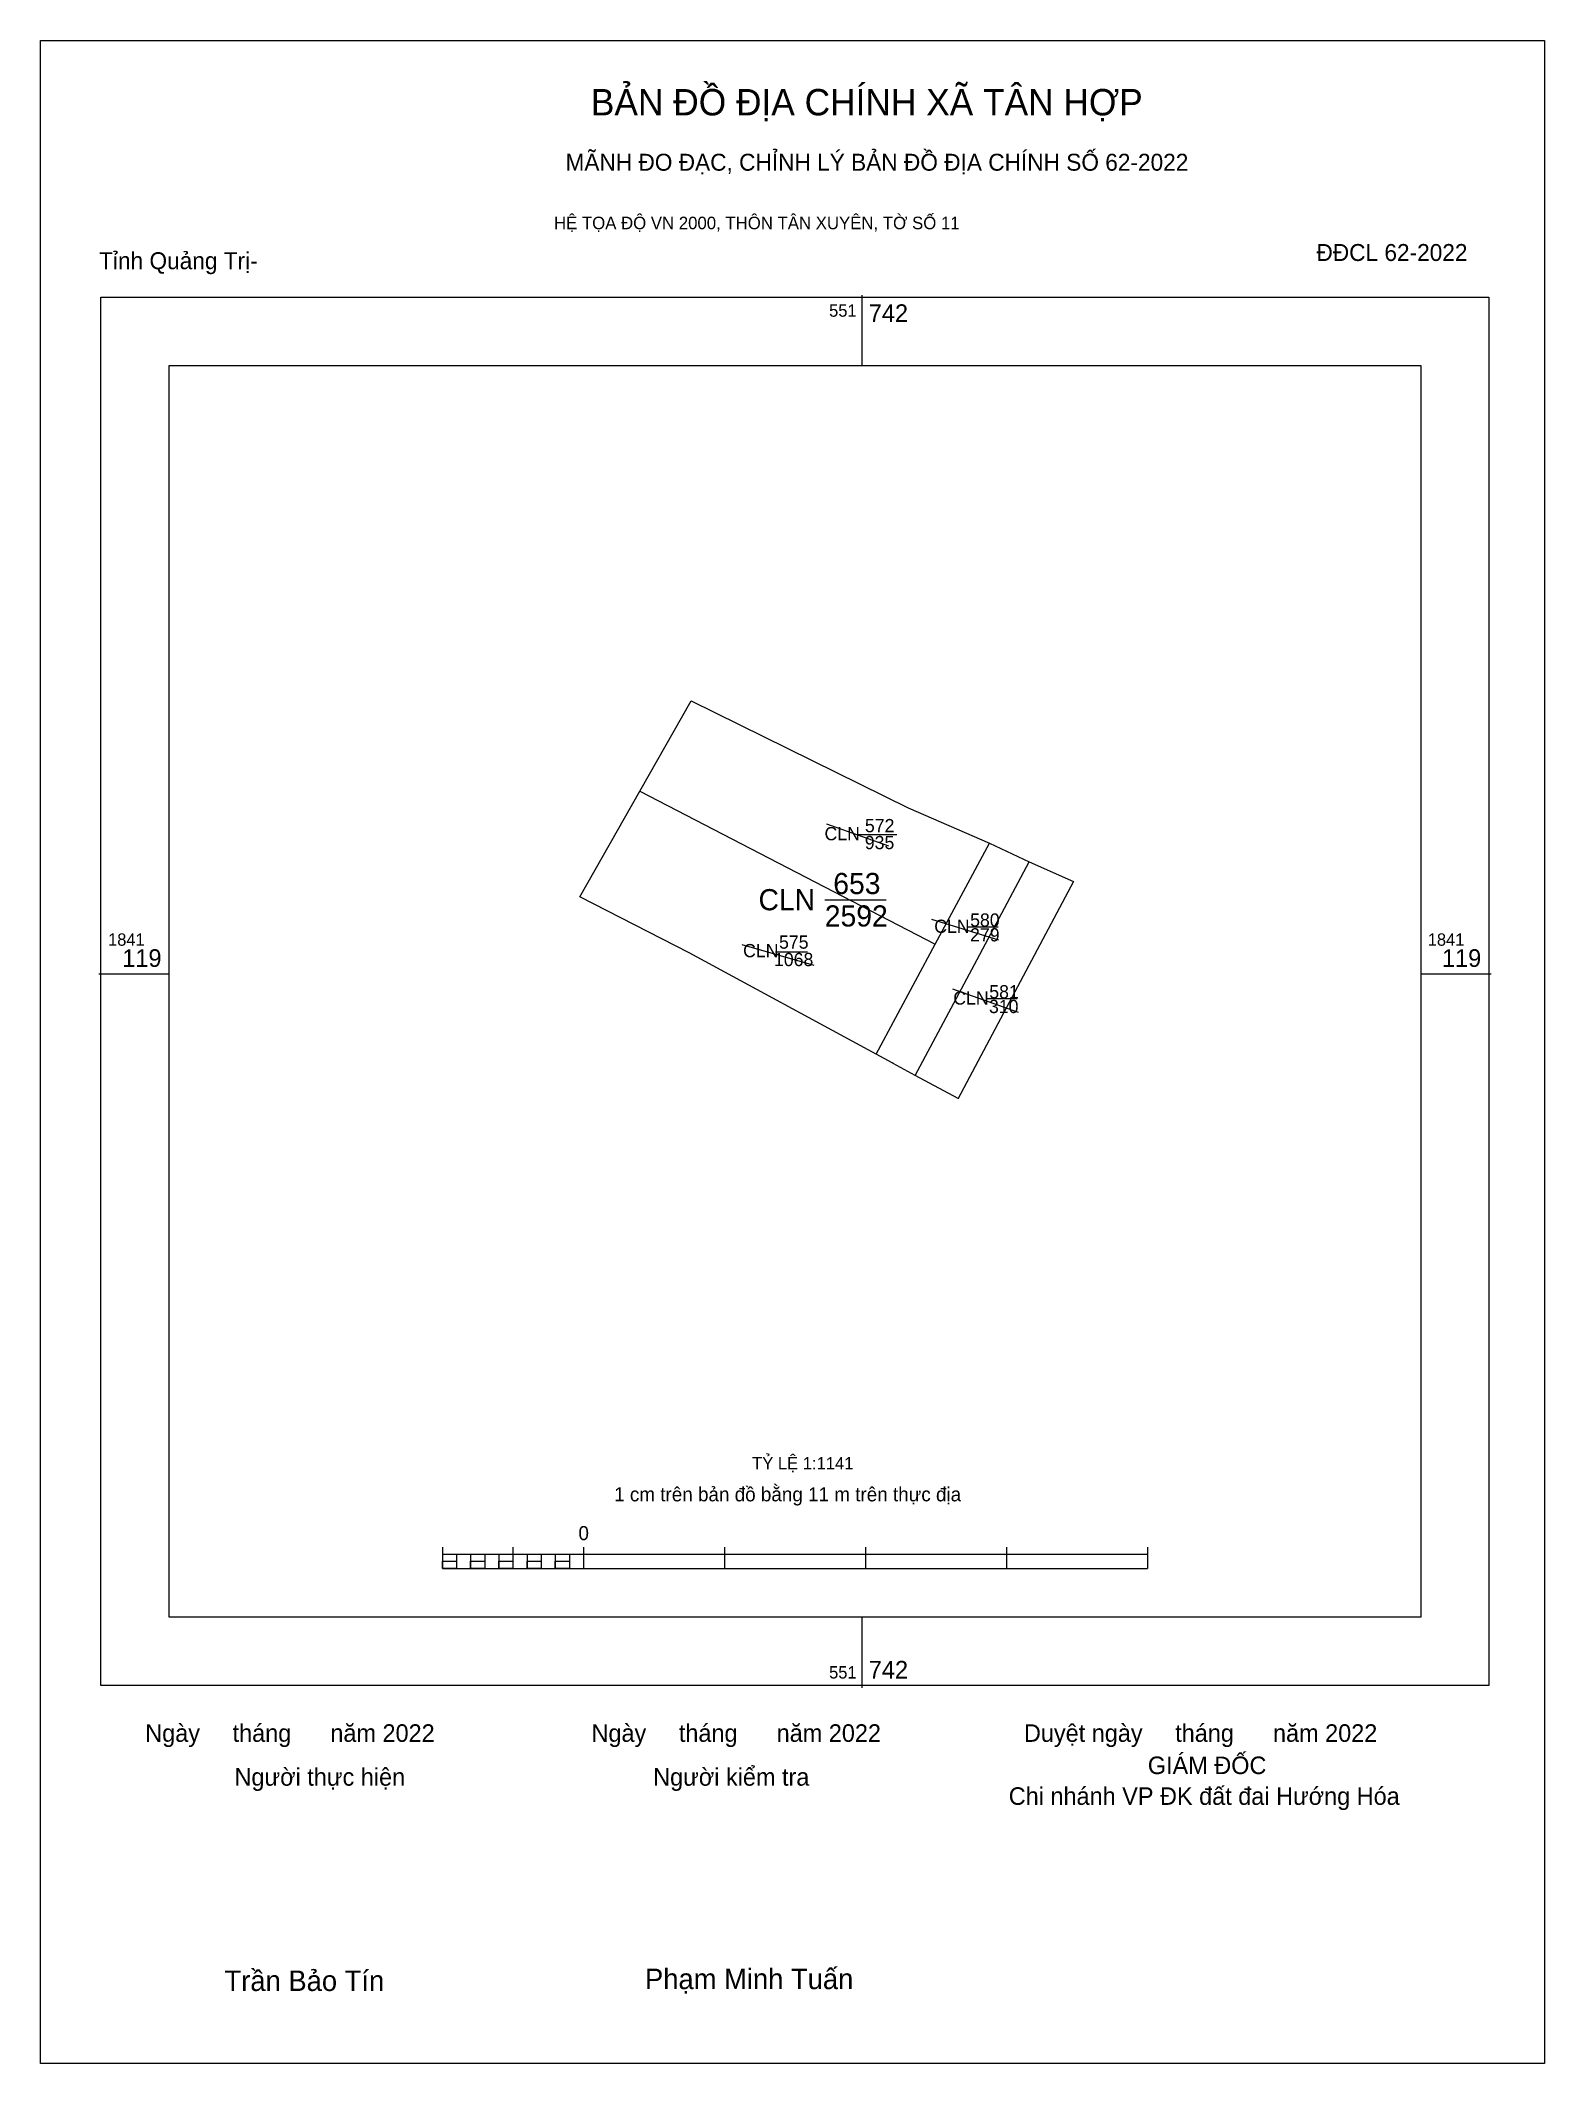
# Model space of a CAD drawing. Extents: x 551610 to 551853, y 1840944 to 1841271.
import ezdxf

# ---------------------------------------------------------------- set-up
doc = ezdxf.new("R2010")
doc.units = 0
for name, color, linetype in [('Level 10', 7, 'Continuous'), ('Level 13', 7, 'Continuous'), ('Level 15', 7, 'Continuous'), ('Level 27', 7, 'Continuous'), ('Level 49', 7, 'Continuous'), ('Level 6', 7, 'Continuous'), ('Level 62', 7, 'Continuous'), ('Level 63', 7, 'Continuous'), ('Level 9', 7, 'Continuous')]:
    doc.layers.add(name, color=color, linetype=linetype)

msp = doc.modelspace()

# ---------------------------------------------------------------- linework, layer by layer
at = {"layer": 'Level 10'}
msp.add_lwpolyline([(551769.68, 1841138.03), (551776.84, 1841134.82), (551767.79, 1841117.82), (551758.19, 1841099.7), (551751.25, 1841103.46), (551747.66, 1841105.41), (551747.51, 1841105.49), (551746.19, 1841106.21), (551744.92, 1841106.9), (551714.65, 1841123.32), (551696.96, 1841132.38), (551706.66, 1841149.47), (551714.96, 1841164.1), (551750.07, 1841146.76), (551763.26, 1841141.07)], close=True, dxfattribs=at)
at = {"layer": 'Level 13'}
for p, q in [((551741.94, 1841142.43), (551748.28, 1841142.43)), ((551736.59, 1841131.9), (551746.52, 1841131.9)), ((551759.71, 1841127.5), (551764.68, 1841127.5)), ((551728.64, 1841123.44), (551733.8, 1841123.44)), ((551762.8, 1841115.89), (551767.76, 1841115.89))]:
    msp.add_line(p, q, dxfattribs=at)
at = {"layer": 'Level 15'}
msp.add_lwpolyline([(551609.63, 1841270.96), (551853.1, 1841270.96), (551853.1, 1840943.55), (551609.63, 1840943.55)], close=True, dxfattribs=at)
at = {"layer": 'Level 27'}
for p, q in [((551714.96, 1841164.1), (551714.96, 1841164.11)), ((551776.84, 1841134.82), (551776.85, 1841134.83)), ((551758.19, 1841099.7), (551758.2, 1841099.69))]:
    msp.add_line(p, q, dxfattribs=at)
at = {"layer": 'Level 49'}
for p, q in [((551706.66, 1841149.47), (551754.48, 1841124.71)), ((551754.48, 1841124.71), (551763.26, 1841141.07)), ((551760.83, 1841121.42), (551769.68, 1841138.03)), ((551744.92, 1841106.9), (551754.48, 1841124.71)), ((551751.25, 1841103.46), (551760.83, 1841121.42))]:
    msp.add_line(p, q, dxfattribs=at)
at = {"layer": 'Level 62'}
msp.add_lwpolyline([(551630.48, 1841218.34), (551833.05, 1841218.34), (551833.05, 1841015.77), (551630.48, 1841015.77)], close=True, dxfattribs=at)
at = {"layer": 'Level 63'}
for p, q in [((551742.57, 1841229.75), (551742.57, 1841218.34)), ((551619.07, 1841119.89), (551630.48, 1841119.89)), ((551833.05, 1841119.89), (551844.46, 1841119.89)), ((551674.71, 1841027.11), (551674.71, 1841023.68)), ((551674.71, 1841025.97), (551788.82, 1841025.97)), ((551676.99, 1841025.97), (551676.99, 1841023.68)), ((551679.27, 1841025.97), (551679.27, 1841023.68)), ((551681.56, 1841025.97), (551681.56, 1841023.68)), ((551683.84, 1841025.97), (551683.84, 1841023.68)), ((551686.12, 1841027.11), (551686.12, 1841023.68)), ((551686.12, 1841025.97), (551686.12, 1841023.68)), ((551688.4, 1841025.97), (551688.4, 1841023.68)), ((551690.68, 1841025.97), (551690.68, 1841023.68)), ((551692.97, 1841025.97), (551692.97, 1841023.68)), ((551695.25, 1841025.97), (551695.25, 1841023.68)), ((551697.53, 1841027.11), (551697.53, 1841023.68)), ((551697.53, 1841025.97), (551697.53, 1841023.68)), ((551720.35, 1841027.11), (551720.35, 1841023.68)), ((551743.18, 1841027.11), (551743.18, 1841023.68)), ((551766, 1841027.11), (551766, 1841023.68)), ((551788.82, 1841027.11), (551788.82, 1841023.68)), ((551674.71, 1841023.68), (551788.82, 1841023.68)), ((551742.57, 1841015.77), (551742.57, 1841004.36))]:
    msp.add_line(p, q, dxfattribs=at)
for points in [[(551619.43, 1841229.39), (551844.1, 1841229.39), (551844.1, 1841004.72), (551619.43, 1841004.72)], [(551674.71, 1841024.83), (551676.99, 1841024.83), (551676.99, 1841023.68), (551674.71, 1841023.68)], [(551674.71, 1841024.83), (551676.99, 1841024.83), (551676.99, 1841023.68), (551674.71, 1841023.68)], [(551679.27, 1841024.83), (551681.56, 1841024.83), (551681.56, 1841023.68), (551679.27, 1841023.68)], [(551683.84, 1841024.83), (551686.12, 1841024.83), (551686.12, 1841023.68), (551683.84, 1841023.68)], [(551688.4, 1841024.83), (551690.68, 1841024.83), (551690.68, 1841023.68), (551688.4, 1841023.68)], [(551692.97, 1841024.83), (551695.25, 1841024.83), (551695.25, 1841023.68), (551692.97, 1841023.68)]]:
    msp.add_lwpolyline(points, close=True, dxfattribs=at)
at = {"layer": 'Level 9'}
for p, q in [((551736.86, 1841144.19), (551746.88, 1841140.6)), ((551753.89, 1841128.74), (551764.72, 1841125.41)), ((551723.15, 1841124.63), (551734.8, 1841121.32)), ((551757.24, 1841117.47), (551767.92, 1841113.69))]:
    msp.add_line(p, q, dxfattribs=at)

# ---------------------------------------------------------------- texts
at = {"layer": 'Level 13'}
for s, height, p in [('CLN', 2.14, (551736.55, 1841141.52)), ('935', 2.14, (551743.07, 1841140.08)), ('572', 2.14, (551743.09, 1841142.82)), ('653', 3.423, (551737.97, 1841132.81)), ('CLN', 3.423, (551725.87, 1841130.19)), ('2592', 3.423, (551736.6, 1841127.56)), ('580', 2.14, (551760.12, 1841127.54)), ('575', 2.14, (551729.19, 1841123.97)), ('CLN', 2.14, (551754.31, 1841126.53)), ('279', 2.14, (551760.11, 1841125.15)), ('CLN', 2.14, (551723.37, 1841122.59)), ('1068', 2.14, (551728.37, 1841121.15)), ('CLN', 2.14, (551757.39, 1841114.92)), ('581', 2.14, (551763.22, 1841115.93)), ('310', 2.14, (551763.17, 1841113.55))]:
    msp.add_text(s, height=height, dxfattribs=at).set_placement(p)
at = {"layer": 'Level 6'}
msp.add_text('TỶ LỆ 1:1141', height=2.006, dxfattribs=at).set_placement((551724.83, 1841039.69))
at = {"layer": 'Level 63'}
for s, height, p in [('BẢN ĐỒ ĐỊA CHÍNH XÃ TÂN HỢP', 4.2721, (551698.73, 1841258.83)), ('MÃNH ĐO ĐẠC, CHỈNH LÝ BẢN ĐỒ ĐỊA CHÍNH SỐ 62-2022', 2.7412, (551694.62, 1841249.88)), ('HỆ TỌA ĐỘ VN 2000, THÔN TÂN XUYÊN, TỜ SỐ 11', 2.0292, (551692.76, 1841240.41)), ('551', 1.997, (551737.29, 1841226.25)), ('742', 2.853, (551743.71, 1841225.4)), ('D', 0.0114, (551696.96, 1841132.38)), ('D', 0.0114, (551696.96, 1841132.38)), ('D', 0.0114, (551696.96, 1841132.38)), ('D', 0.0114, (551696.96, 1841132.38)), ('D', 0.0114, (551696.96, 1841132.38)), ('1841', 1.997, (551620.57, 1841124.45)), ('1841', 1.997, (551834.19, 1841124.45)), ('119', 2.853, (551622.87, 1841121.03)), ('119', 2.853, (551836.49, 1841121.03)), ('1 cm trên bản đồ bằng 11 m trên thực địa', 2.2823, (551702.5, 1841034.53)), ('0', 2.28, (551696.72, 1841028.25)), ('742', 2.853, (551743.71, 1841005.86)), ('551', 1.997, (551737.29, 1841005.86)), ('Ngày     tháng      năm 2022', 2.8395, (551626.59, 1840995.61)), ('Ngày     tháng      năm 2022', 2.8395, (551698.83, 1840995.61)), ('Duyệt ngày     tháng      năm 2022', 2.8395, (551768.83, 1840995.61)), ('Người kiểm tra', 2.8395, (551708.81, 1840988.51)), ('GIÁM ĐỐC', 2.84, (551788.88, 1840990.39)), ('Người thực hiện', 2.8395, (551641.04, 1840988.51)), ('Chi nhánh VP ĐK đất đai Hướng Hóa', 2.8395, (551766.37, 1840985.41)), ('Trần Bảo Tín', 3.312, (551639.43, 1840955.29)), ('Phạm Minh Tuấn', 3.312, (551707.49, 1840955.59))]:
    msp.add_text(s, height=height, dxfattribs=at).set_placement(p)
at = {"layer": 'Level 9'}
for s, p in [('ĐĐCL 62-2022', (551816.18, 1841235.27)), ('Tỉnh Quảng Trị-', (551619.13, 1841233.94))]:
    msp.add_text(s, height=2.7412, dxfattribs=at).set_placement(p)

doc.saveas('drawing.dxf')
